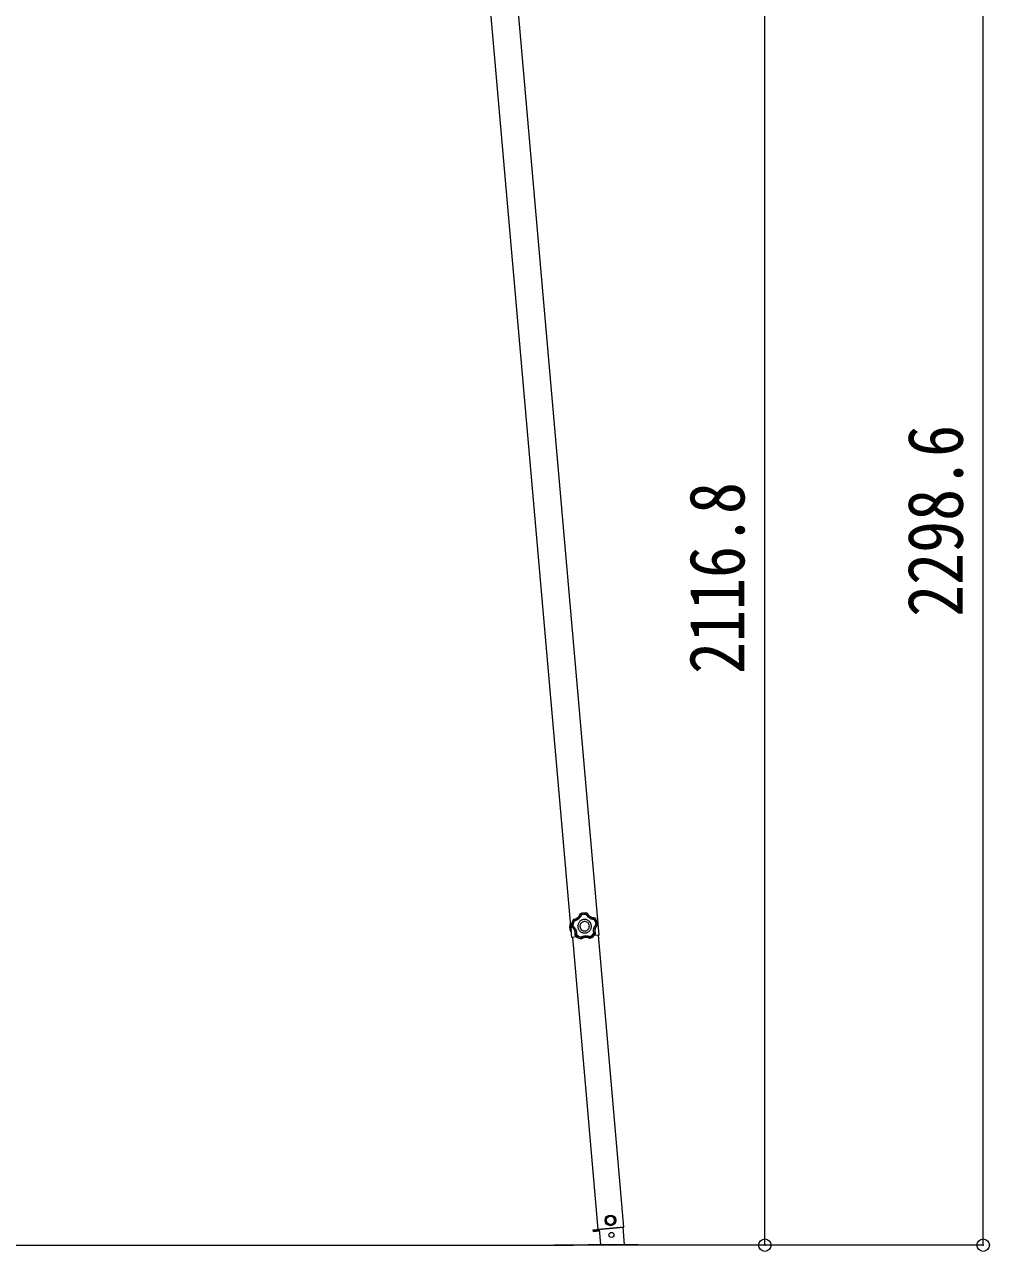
# Model space of a CAD drawing. Units: millimetres at full size. Extents: x -5590 to 5652, y -3902 to 3858.
# Drawn here: x -2298 to -764, y -904 to 1047 of the extents above; entities that cross this region are included whole.
import ezdxf
from ezdxf.enums import TextEntityAlignment as Align

# ---------------------------------------------------------------- set-up
doc = ezdxf.new("R2010")
doc.units = ezdxf.units.MM
doc.header["$LTSCALE"] = 20
doc.header["$PDMODE"] = 32
doc.header["$PDSIZE"] = 20
for name, color, linetype, lineweight in [('0-0_0', 7, 'Continuous', 9), ('0-A_寸法', 6, 'Continuous', 9), ('1-7', 4, 'Continuous', 9)]:
    doc.layers.add(name, color=color, linetype=linetype, lineweight=lineweight)
doc.styles.add('ＭＳ ゴシック', font='')
doc.styles.get('ＭＳ ゴシック').set_extended_font_data('MS Gothic')

msp = doc.modelspace()

# ---------------------------------------------------------------- linework, layer by layer
at = {"layer": '0-0_0'}
msp.add_line((-3434.86, -894.03), (-1425.5, -894.03), dxfattribs=at)
at = {"layer": '0-A_寸法'}
for p, q in [((-774.26, -894.03), (-774.26, 1404.52)), ((-1121.37, -894.03), (-1121.37, 1222.76)), ((-1121.37, -894.03), (-1455.68, -894.03)), ((-774.26, -894.03), (-1425.5, -894.03))]:
    msp.add_line(p, q, dxfattribs=at)
for p in [(-1121.37, -894.03), (-774.26, -894.03)]:
    msp.add_point(p, dxfattribs=at)
at = {"layer": '1-7'}
for p, q in [((-1384.47, -400.8), (-1523.92, 1193.11)), ((-1428.3, -404.63), (-1567.75, 1189.28)), ((-1414.73, -366.96), (-1415.05, -367.3)), ((-1414.73, -366.96), (-1415.05, -367.3)), ((-1414.82, -367.61), (-1415.05, -367.3)), ((-1414.5, -367.27), (-1414.82, -367.61)), ((-1414.5, -367.27), (-1414.82, -367.61)), ((-1414.73, -366.96), (-1414.5, -367.27)), ((-1403.84, -366.53), (-1403.65, -366.19)), ((-1403.48, -366.81), (-1403.84, -366.53)), ((-1403.47, -366.81), (-1403.84, -366.53)), ((-1403.29, -366.47), (-1403.65, -366.19)), ((-1403.29, -366.47), (-1403.65, -366.19)), ((-1403.29, -366.47), (-1403.47, -366.81)), ((-1430.99, -381.89), (-1430.28, -381.84)), ((-1430.99, -381.89), (-1430.54, -388.37)), ((-1430.08, -394.85), (-1430.54, -388.37)), ((-1430.28, -381.84), (-1429.37, -394.8)), ((-1428.77, -387.27), (-1428.4, -387.14)), ((-1428.77, -387.27), (-1428.55, -387.67)), ((-1428.77, -387.27), (-1428.55, -387.67)), ((-1428.19, -387.55), (-1428.55, -387.67)), ((-1428.4, -387.14), (-1428.19, -387.55)), ((-1428.4, -387.14), (-1428.19, -387.55)), ((-1425.7, -376.24), (-1426.08, -376.49)), ((-1425.7, -376.24), (-1426.08, -376.49)), ((-1425.82, -376.77), (-1426.08, -376.49)), ((-1425.44, -376.52), (-1425.82, -376.77)), ((-1425.44, -376.52), (-1425.82, -376.77)), ((-1425.7, -376.24), (-1425.44, -376.52)), ((-1391.72, -374.16), (-1391.49, -373.84)), ((-1391.31, -374.36), (-1391.72, -374.16)), ((-1391.31, -374.36), (-1391.72, -374.16)), ((-1391.08, -374.04), (-1391.49, -373.84)), ((-1391.08, -374.04), (-1391.49, -373.84)), ((-1391.08, -374.04), (-1391.31, -374.36)), ((-1387.46, -384.7), (-1387.3, -384.27)), ((-1387.46, -384.7), (-1387.3, -384.27)), ((-1387.08, -384.77), (-1387.46, -384.7)), ((-1387.3, -384.27), (-1386.92, -384.34)), ((-1387.08, -384.77), (-1386.92, -384.34)), ((-1387.08, -384.77), (-1386.92, -384.34)), ((-1430.08, -394.85), (-1429.37, -394.8)), ((-1419.93, -403.9), (-1428.3, -404.63)), ((-1386.08, -869.33), (-1426.75, -404.49)), ((-1423.34, -400.57), (-1422.99, -400.4)), ((-1423.34, -400.57), (-1423.22, -401.01)), ((-1423.34, -400.57), (-1423.22, -401.01)), ((-1422.87, -400.84), (-1423.22, -401.01)), ((-1422.99, -400.4), (-1422.87, -400.84)), ((-1422.99, -400.4), (-1422.87, -400.84)), ((-1413.8, -406.51), (-1413.35, -406.43)), ((-1413.8, -406.51), (-1413.35, -406.43)), ((-1413.8, -406.9), (-1413.8, -406.51)), ((-1413.8, -406.9), (-1413.35, -406.81)), ((-1413.8, -406.9), (-1413.35, -406.81)), ((-1413.35, -406.43), (-1413.35, -406.81)), ((-1399.52, -405.46), (-1399.06, -405.48)), ((-1399.47, -405.84), (-1399.52, -405.46)), ((-1399.52, -405.46), (-1399.06, -405.48)), ((-1399.47, -405.84), (-1399.02, -405.86)), ((-1399.47, -405.84), (-1399.02, -405.86)), ((-1399.06, -405.48), (-1399.02, -405.86)), ((-1384.47, -400.8), (-1392.83, -401.53)), ((-1390.88, -398.61), (-1390.81, -398.15)), ((-1390.87, -398.61), (-1390.81, -398.15)), ((-1390.5, -398.72), (-1390.87, -398.61)), ((-1390.81, -398.15), (-1390.44, -398.27)), ((-1390.5, -398.72), (-1390.44, -398.27)), ((-1390.5, -398.72), (-1390.44, -398.27)), ((-1345.27, -865.43), (-1385.91, -400.92)), ((-1384.68, -869.17), (-1394.54, -870.04)), ((-1394.54, -870.04), (-1384.68, -869.18)), ((-1394.54, -870.04), (-1394.37, -872.03)), ((-1384.5, -871.17), (-1394.37, -872.03)), ((-1345.27, -865.43), (-1386.11, -869)), ((-1386.1, -869), (-1345.27, -865.43)), ((-1384.7, -868.88), (-1382.59, -893.05)), ((-1344.19, -893.72), (-1346.65, -865.55)), ((-1402.85, -894.03), (-1402.85, -893.03))]:
    msp.add_line(p, q, dxfattribs=at)
for points in [[(-1415.05, -367.3), (-1415.25, -367.94), (-1415.49, -368.56), (-1415.73, -369.1), (-1415.88, -369.4), (-1416.03, -369.7), (-1416.19, -369.99), (-1416.36, -370.28), (-1416.54, -370.57), (-1417.17, -371.46), (-1418.04, -372.46), (-1419.02, -373.38), (-1420.09, -374.18), (-1421.23, -374.87), (-1422.21, -375.33), (-1422.53, -375.46), (-1422.84, -375.57), (-1423.16, -375.68), (-1423.48, -375.78), (-1423.8, -375.88), (-1424.37, -376.02), (-1425.03, -376.14), (-1425.7, -376.24)], [(-1425.44, -376.52), (-1424.78, -376.42), (-1424.13, -376.3), (-1423.55, -376.16), (-1423.23, -376.07), (-1422.91, -375.97), (-1422.6, -375.86), (-1422.29, -375.74), (-1421.99, -375.62), (-1421.49, -375.4), (-1420.9, -375.1), (-1420.33, -374.78), (-1420.02, -374.58), (-1419.75, -374.4), (-1419.48, -374.21), (-1419.21, -374.01), (-1418.95, -373.8), (-1418.45, -373.37), (-1417.52, -372.44), (-1416.69, -371.42), (-1416.16, -370.62), (-1415.83, -370.05), (-1415.53, -369.46), (-1415.26, -368.86), (-1415.02, -368.24), (-1414.82, -367.61)], [(-1414.82, -367.61), (-1414.78, -367.63), (-1414.71, -367.69), (-1414.59, -367.78), (-1414.45, -367.89), (-1414.27, -368.02), (-1414.07, -368.18), (-1413.86, -368.35), (-1413.63, -368.54), (-1413.39, -368.74), (-1413.15, -368.94), (-1413.4, -369.59), (-1413.68, -370.23), (-1413.95, -370.78), (-1414.11, -371.09), (-1414.29, -371.39), (-1414.47, -371.69), (-1414.65, -371.99), (-1414.85, -372.28), (-1415.46, -373.11), (-1416.37, -374.15), (-1417.38, -375.1), (-1417.74, -375.4), (-1418.01, -375.61), (-1418.29, -375.82), (-1418.57, -376.02), (-1418.86, -376.21), (-1419.25, -376.46), (-1419.85, -376.81), (-1420.46, -377.12), (-1421.08, -377.41), (-1421.72, -377.67), (-1422.38, -377.9), (-1423.05, -378.09), (-1423.72, -378.26), (-1424.41, -378.39)], [(-1403.65, -366.19), (-1406.44, -365.82), (-1409.24, -365.83), (-1412.02, -366.21), (-1414.73, -366.96)], [(-1403.65, -366.19), (-1406.44, -365.82), (-1409.24, -365.83), (-1412.02, -366.21), (-1414.73, -366.96)], [(-1403.84, -366.53), (-1406.52, -366.19), (-1409.22, -366.2), (-1411.89, -366.56), (-1414.5, -367.27)], [(-1414.5, -367.27), (-1414.47, -367.31), (-1414.41, -367.38), (-1414.32, -367.49), (-1414.2, -367.63), (-1414.05, -367.8), (-1413.89, -368), (-1413.72, -368.21), (-1413.53, -368.45), (-1413.34, -368.69), (-1413.15, -368.94)], [(-1404.94, -368.37), (-1409.08, -368.2), (-1413.15, -368.94)], [(-1403.84, -366.53), (-1403.86, -366.57), (-1403.91, -366.65), (-1403.99, -366.77), (-1404.09, -366.93), (-1404.2, -367.12), (-1404.34, -367.33), (-1404.48, -367.57), (-1404.63, -367.83), (-1404.79, -368.09), (-1404.94, -368.37)], [(-1403.48, -366.81), (-1403.51, -366.84), (-1403.57, -366.91), (-1403.67, -367.01), (-1403.8, -367.14), (-1403.96, -367.3), (-1404.13, -367.49), (-1404.32, -367.69), (-1404.52, -367.9), (-1404.73, -368.13), (-1404.94, -368.37)], [(-1391.72, -374.16), (-1391.73, -374.2), (-1391.76, -374.29), (-1391.81, -374.43), (-1391.87, -374.6), (-1391.95, -374.81), (-1392.04, -375.04), (-1392.13, -375.3), (-1392.24, -375.58), (-1392.35, -375.87), (-1392.47, -376.16), (-1393.18, -376.12), (-1393.88, -376.05), (-1394.57, -375.95), (-1395.26, -375.81), (-1395.95, -375.64), (-1396.94, -375.32), (-1398.23, -374.79), (-1399.46, -374.14), (-1399.98, -373.82), (-1400.28, -373.62), (-1400.56, -373.42), (-1400.85, -373.21), (-1401.12, -373), (-1401.46, -372.72), (-1401.98, -372.26), (-1402.48, -371.77), (-1402.95, -371.26), (-1403.4, -370.72), (-1403.83, -370.16), (-1404.23, -369.58), (-1404.6, -368.99), (-1404.94, -368.37)], [(-1403.47, -366.81), (-1403.18, -367.41), (-1402.86, -367.99), (-1402.51, -368.55), (-1402.13, -369.1), (-1401.72, -369.62), (-1401.29, -370.12), (-1400.83, -370.59), (-1400.35, -371.04), (-1400.01, -371.32), (-1399.76, -371.53), (-1399.49, -371.73), (-1399.22, -371.92), (-1398.95, -372.11), (-1398.57, -372.34), (-1397.42, -372.96), (-1396.2, -373.46), (-1395.26, -373.75), (-1394.93, -373.83), (-1394.61, -373.9), (-1394.28, -373.97), (-1393.96, -374.02), (-1393.63, -374.07), (-1393.04, -374.13), (-1392.38, -374.16), (-1391.72, -374.16)], [(-1391.49, -373.84), (-1392.17, -373.85), (-1392.84, -373.81), (-1393.42, -373.75), (-1393.75, -373.71), (-1394.08, -373.65), (-1394.41, -373.59), (-1394.74, -373.52), (-1395.07, -373.43), (-1396.11, -373.11), (-1397.33, -372.6), (-1398.51, -371.95), (-1399.6, -371.18), (-1400.61, -370.3), (-1401.35, -369.51), (-1401.57, -369.25), (-1401.78, -368.99), (-1401.98, -368.72), (-1402.17, -368.45), (-1402.36, -368.17), (-1402.67, -367.67), (-1403, -367.08), (-1403.29, -366.47)], [(-1426.09, -376.49), (-1427.3, -379.03), (-1428.16, -381.7), (-1428.65, -384.46), (-1428.77, -387.27)], [(-1426.08, -376.49), (-1427.3, -379.03), (-1428.15, -381.7), (-1428.65, -384.46), (-1428.77, -387.27)], [(-1428.55, -387.67), (-1428.01, -388.07), (-1427.49, -388.49), (-1427.05, -388.88), (-1426.81, -389.11), (-1426.57, -389.35), (-1426.34, -389.59), (-1426.12, -389.85), (-1425.9, -390.1), (-1425.25, -390.97), (-1424.56, -392.11), (-1424, -393.33), (-1423.56, -394.6), (-1423.26, -395.89), (-1423.13, -396.97), (-1423.1, -397.31), (-1423.09, -397.64), (-1423.08, -397.98), (-1423.09, -398.32), (-1423.1, -398.65), (-1423.14, -399.24), (-1423.22, -399.9), (-1423.34, -400.57)], [(-1425.82, -376.77), (-1426.97, -379.22), (-1427.79, -381.79), (-1428.27, -384.44), (-1428.4, -387.14)], [(-1428.4, -387.14), (-1428.36, -387.13), (-1428.27, -387.09), (-1428.14, -387.04), (-1427.97, -386.97), (-1427.76, -386.88), (-1427.53, -386.79), (-1427.27, -386.69), (-1426.99, -386.59), (-1426.7, -386.48), (-1426.4, -386.37)], [(-1428.19, -387.55), (-1428.15, -387.52), (-1428.07, -387.47), (-1427.96, -387.39), (-1427.8, -387.28), (-1427.62, -387.16), (-1427.41, -387.02), (-1427.18, -386.87), (-1426.93, -386.71), (-1426.67, -386.54), (-1426.4, -386.37), (-1425.86, -386.81), (-1425.34, -387.27), (-1424.9, -387.71), (-1424.66, -387.96), (-1424.42, -388.21), (-1424.19, -388.48), (-1423.97, -388.75), (-1423.75, -389.02), (-1423.15, -389.87), (-1422.44, -391.05), (-1421.85, -392.3), (-1421.68, -392.73), (-1421.56, -393.06), (-1421.45, -393.39), (-1421.35, -393.72), (-1421.25, -394.05), (-1421.14, -394.5), (-1420.99, -395.17), (-1420.88, -395.85), (-1420.8, -396.54), (-1420.75, -397.22), (-1420.74, -397.92), (-1420.75, -398.62), (-1420.81, -399.31), (-1420.89, -400.01)], [(-1422.99, -400.4), (-1422.88, -399.75), (-1422.8, -399.09), (-1422.75, -398.5), (-1422.74, -398.17), (-1422.74, -397.83), (-1422.74, -397.5), (-1422.76, -397.17), (-1422.78, -396.84), (-1422.84, -396.3), (-1422.94, -395.65), (-1423.07, -395.01), (-1423.16, -394.66), (-1423.25, -394.34), (-1423.35, -394.02), (-1423.46, -393.71), (-1423.57, -393.4), (-1423.82, -392.78), (-1424.42, -391.61), (-1425.14, -390.51), (-1425.73, -389.76), (-1426.18, -389.26), (-1426.64, -388.8), (-1427.14, -388.35), (-1427.65, -387.94), (-1428.19, -387.55)], [(-1425.82, -376.77), (-1425.81, -376.78), (-1425.79, -376.8), (-1425.77, -376.83), (-1425.74, -376.87), (-1425.7, -376.91), (-1425.66, -376.96), (-1425.61, -377.02), (-1425.56, -377.08), (-1425.5, -377.16), (-1425.43, -377.23), (-1425.35, -377.33), (-1425.2, -377.51), (-1425.03, -377.7), (-1424.89, -377.86), (-1424.8, -377.96), (-1424.7, -378.07), (-1424.61, -378.18), (-1424.51, -378.29), (-1424.41, -378.39), (-1425.85, -382.27), (-1426.4, -386.37)], [(-1425.44, -376.52), (-1425.43, -376.53), (-1425.42, -376.55), (-1425.4, -376.58), (-1425.38, -376.62), (-1425.36, -376.67), (-1425.33, -376.73), (-1425.29, -376.8), (-1425.25, -376.88), (-1425.21, -376.96), (-1425.16, -377.05), (-1425.1, -377.16), (-1424.99, -377.36), (-1424.87, -377.59), (-1424.77, -377.77), (-1424.7, -377.89), (-1424.63, -378.02), (-1424.56, -378.14), (-1424.48, -378.27), (-1424.41, -378.39)], [(-1397.01, -386.03), (-1397.14, -384.93), (-1397.38, -383.87), (-1397.72, -382.86), (-1398.15, -381.89), (-1398.67, -380.98), (-1399.27, -380.13), (-1399.95, -379.35), (-1400.69, -378.63), (-1401.51, -377.99), (-1402.38, -377.43), (-1403.31, -376.95), (-1404.28, -376.56), (-1405.29, -376.27), (-1406.35, -376.08), (-1407.43, -375.99), (-1408.53, -376.01), (-1409.63, -376.14), (-1410.69, -376.38), (-1411.7, -376.72), (-1412.66, -377.15), (-1413.57, -377.67), (-1414.42, -378.27), (-1415.21, -378.95), (-1415.93, -379.7), (-1416.57, -380.51), (-1417.13, -381.38), (-1417.61, -382.31), (-1417.99, -383.28), (-1418.29, -384.29), (-1418.48, -385.35), (-1418.57, -386.43), (-1418.55, -387.53), (-1418.41, -388.63), (-1418.18, -389.69), (-1417.84, -390.7), (-1417.41, -391.66), (-1416.89, -392.57), (-1416.29, -393.42), (-1415.61, -394.21)], [(-1415.61, -394.21), (-1414.86, -394.93), (-1414.05, -395.57), (-1413.17, -396.13), (-1412.25, -396.61), (-1411.28, -397), (-1410.26, -397.29), (-1409.21, -397.48), (-1408.13, -397.57), (-1407.02, -397.55), (-1405.93, -397.42), (-1404.87, -397.18), (-1403.86, -396.84), (-1402.89, -396.41), (-1401.98, -395.89), (-1401.13, -395.29), (-1400.35, -394.61), (-1399.63, -393.86), (-1398.99, -393.05), (-1398.43, -392.18), (-1397.95, -391.25), (-1397.56, -390.28), (-1397.27, -389.26), (-1397.08, -388.21), (-1396.99, -387.13), (-1397.01, -386.03)], [(-1390.81, -398.15), (-1390.86, -398.15), (-1390.95, -398.15), (-1391.1, -398.15), (-1391.28, -398.14), (-1391.5, -398.13), (-1391.75, -398.12), (-1392.03, -398.11), (-1392.33, -398.1), (-1392.63, -398.08), (-1392.95, -398.05), (-1393.13, -397.37), (-1393.28, -396.68), (-1393.4, -395.99), (-1393.48, -395.29), (-1393.53, -394.59), (-1393.54, -393.54), (-1393.43, -392.16), (-1393.19, -390.78), (-1393.05, -390.19), (-1392.95, -389.85), (-1392.85, -389.51), (-1392.73, -389.18), (-1392.62, -388.85), (-1392.46, -388.44), (-1392.18, -387.81), (-1391.87, -387.18), (-1391.53, -386.57), (-1391.16, -385.98), (-1390.76, -385.4), (-1390.33, -384.84), (-1389.87, -384.3), (-1389.39, -383.78)], [(-1391.31, -374.36), (-1391.33, -374.4), (-1391.38, -374.48), (-1391.45, -374.6), (-1391.55, -374.76), (-1391.67, -374.95), (-1391.81, -375.16), (-1391.96, -375.39), (-1392.12, -375.64), (-1392.29, -375.9), (-1392.47, -376.16)], [(-1389.39, -383.78), (-1390.51, -379.8), (-1392.47, -376.16)], [(-1387.46, -384.7), (-1387.94, -385.16), (-1388.39, -385.65), (-1388.82, -386.15), (-1389.22, -386.69), (-1389.59, -387.24), (-1389.93, -387.8), (-1390.23, -388.38), (-1390.51, -388.98), (-1390.68, -389.39), (-1390.79, -389.69), (-1390.9, -390.01), (-1391, -390.32), (-1391.09, -390.64), (-1391.2, -391.07), (-1391.44, -392.36), (-1391.54, -393.67), (-1391.52, -394.66), (-1391.49, -394.99), (-1391.46, -395.32), (-1391.42, -395.65), (-1391.37, -395.98), (-1391.31, -396.31), (-1391.19, -396.88), (-1391.02, -397.52), (-1390.81, -398.15)], [(-1387.3, -384.27), (-1387.81, -381.61), (-1388.65, -379.05), (-1389.82, -376.62), (-1391.31, -374.36)], [(-1390.44, -398.27), (-1390.65, -397.63), (-1390.83, -396.98), (-1390.95, -396.41), (-1391.01, -396.08), (-1391.06, -395.75), (-1391.1, -395.41), (-1391.14, -395.08), (-1391.16, -394.74), (-1391.17, -393.65), (-1391.06, -392.33), (-1390.81, -391.01), (-1390.41, -389.73), (-1389.89, -388.51), (-1389.37, -387.56), (-1389.19, -387.27), (-1389.01, -386.99), (-1388.81, -386.71), (-1388.61, -386.44), (-1388.41, -386.18), (-1388.03, -385.73), (-1387.57, -385.24), (-1387.08, -384.77)], [(-1386.92, -384.34), (-1387.43, -381.57), (-1388.31, -378.91), (-1389.53, -376.39), (-1391.08, -374.04)], [(-1386.92, -384.34), (-1387.43, -381.57), (-1388.31, -378.91), (-1389.53, -376.39), (-1391.08, -374.04)], [(-1387.3, -384.27), (-1387.34, -384.26), (-1387.44, -384.24), (-1387.58, -384.2), (-1387.76, -384.15), (-1387.97, -384.1), (-1388.22, -384.04), (-1388.49, -383.98), (-1388.78, -383.91), (-1389.08, -383.85), (-1389.39, -383.78)], [(-1387.46, -384.7), (-1387.5, -384.68), (-1387.58, -384.64), (-1387.71, -384.57), (-1387.88, -384.49), (-1388.08, -384.39), (-1388.3, -384.28), (-1388.55, -384.17), (-1388.82, -384.04), (-1389.1, -383.91), (-1389.39, -383.78)], [(-1423.22, -401.01), (-1421.18, -402.95), (-1418.91, -404.59), (-1416.44, -405.91), (-1413.8, -406.9)], [(-1423.22, -401.01), (-1421.18, -402.95), (-1418.91, -404.59), (-1416.44, -405.91), (-1413.8, -406.9)], [(-1422.99, -400.4), (-1422.95, -400.39), (-1422.86, -400.38), (-1422.72, -400.36), (-1422.53, -400.33), (-1422.32, -400.29), (-1422.07, -400.24), (-1421.8, -400.19), (-1421.5, -400.14), (-1421.2, -400.07), (-1420.89, -400.01)], [(-1422.87, -400.84), (-1422.83, -400.83), (-1422.74, -400.79), (-1422.6, -400.74), (-1422.43, -400.67), (-1422.23, -400.58), (-1421.99, -400.49), (-1421.74, -400.38), (-1421.46, -400.26), (-1421.18, -400.14), (-1420.89, -400.01)], [(-1422.87, -400.84), (-1420.9, -402.7), (-1418.71, -404.27), (-1416.34, -405.55), (-1413.8, -406.51)], [(-1420.89, -400.01), (-1417.65, -402.57), (-1413.92, -404.36)], [(-1413.35, -406.43), (-1413.36, -406.38), (-1413.39, -406.29), (-1413.43, -406.16), (-1413.49, -405.98), (-1413.55, -405.77), (-1413.62, -405.52), (-1413.69, -405.26), (-1413.77, -404.97), (-1413.84, -404.67), (-1413.92, -404.36), (-1413.33, -403.98), (-1412.72, -403.63), (-1412.1, -403.3), (-1411.46, -403.01), (-1410.8, -402.75), (-1409.81, -402.41), (-1408.46, -402.09), (-1407.08, -401.89), (-1406.47, -401.84), (-1406.12, -401.83), (-1405.76, -401.82), (-1405.41, -401.83), (-1405.06, -401.84), (-1404.63, -401.86), (-1403.93, -401.93), (-1403.24, -402.03), (-1402.56, -402.17), (-1401.88, -402.34), (-1401.2, -402.54), (-1400.54, -402.77), (-1399.89, -403.04), (-1399.25, -403.34)], [(-1413.8, -406.51), (-1413.81, -406.46), (-1413.81, -406.37), (-1413.83, -406.22), (-1413.84, -406.04), (-1413.85, -405.82), (-1413.87, -405.56), (-1413.88, -405.29), (-1413.9, -404.99), (-1413.91, -404.68), (-1413.92, -404.36)], [(-1399.52, -405.46), (-1400.11, -405.15), (-1400.71, -404.87), (-1401.33, -404.62), (-1401.95, -404.4), (-1402.59, -404.22), (-1403.24, -404.07), (-1403.88, -403.96), (-1404.54, -403.88), (-1404.97, -403.85), (-1405.3, -403.83), (-1405.63, -403.83), (-1405.96, -403.83), (-1406.3, -403.84), (-1406.74, -403.87), (-1408.04, -404.04), (-1409.31, -404.36), (-1410.25, -404.68), (-1410.56, -404.8), (-1410.86, -404.94), (-1411.16, -405.08), (-1411.46, -405.22), (-1411.75, -405.38), (-1412.26, -405.67), (-1412.81, -406.04), (-1413.35, -406.43)], [(-1413.35, -406.81), (-1412.8, -406.42), (-1412.24, -406.05), (-1411.74, -405.75), (-1411.44, -405.6), (-1411.14, -405.45), (-1410.84, -405.3), (-1410.53, -405.17), (-1410.21, -405.04), (-1409.19, -404.7), (-1407.89, -404.39), (-1406.56, -404.23), (-1405.22, -404.2), (-1403.89, -404.32), (-1402.83, -404.53), (-1402.5, -404.61), (-1402.18, -404.7), (-1401.85, -404.8), (-1401.54, -404.9), (-1401.22, -405.02), (-1400.68, -405.24), (-1400.07, -405.52), (-1399.47, -405.84)], [(-1399.52, -405.46), (-1399.52, -405.42), (-1399.5, -405.32), (-1399.48, -405.18), (-1399.45, -405), (-1399.42, -404.78), (-1399.39, -404.53), (-1399.35, -404.26), (-1399.32, -403.96), (-1399.28, -403.65), (-1399.25, -403.34)], [(-1399.25, -403.34), (-1395.8, -401.05), (-1392.95, -398.05)], [(-1399.06, -405.48), (-1399.07, -405.43), (-1399.07, -405.34), (-1399.08, -405.19), (-1399.1, -405.01), (-1399.11, -404.79), (-1399.13, -404.53), (-1399.16, -404.26), (-1399.18, -403.96), (-1399.21, -403.65), (-1399.25, -403.34)], [(-1399.06, -405.48), (-1396.69, -404.18), (-1394.52, -402.58), (-1392.57, -400.72), (-1390.88, -398.61)], [(-1399.02, -405.86), (-1396.54, -404.52), (-1394.28, -402.87), (-1392.26, -400.93), (-1390.5, -398.72)], [(-1399.02, -405.86), (-1396.54, -404.52), (-1394.28, -402.87), (-1392.26, -400.92), (-1390.5, -398.72)], [(-1390.88, -398.61), (-1390.92, -398.6), (-1391.01, -398.57), (-1391.15, -398.54), (-1391.33, -398.49), (-1391.55, -398.44), (-1391.79, -398.38), (-1392.06, -398.3), (-1392.35, -398.23), (-1392.65, -398.14), (-1392.95, -398.05)], [(-1394.54, -870.04), (-1394.37, -872.03), (-1384.51, -871.17)], [(-1402.85, -893.03), (-1322.86, -893.03), (-1322.86, -894.03)]]:
    msp.add_lwpolyline(points, dxfattribs=at)
for points in [[(-1400.29, -386.25), (-1400.55, -384.76), (-1401.09, -383.38), (-1401.86, -382.16), (-1402.86, -381.12), (-1404.03, -380.28), (-1405.35, -379.68), (-1406.78, -379.34), (-1408.3, -379.29), (-1409.8, -379.55), (-1411.17, -380.09), (-1412.4, -380.86), (-1413.44, -381.86), (-1414.28, -383.03), (-1414.88, -384.35), (-1415.22, -385.78), (-1415.26, -387.3), (-1415, -388.8), (-1414.47, -390.17), (-1413.69, -391.4), (-1412.7, -392.44), (-1411.53, -393.28), (-1410.21, -393.88), (-1408.77, -394.22), (-1407.25, -394.26), (-1405.76, -394.01), (-1404.38, -393.47), (-1403.16, -392.69), (-1402.12, -391.7), (-1401.28, -390.53), (-1400.68, -389.21), (-1400.34, -387.77)], [(-1367.45, -847.11), (-1373.6, -851.42), (-1372.94, -858.89), (-1366.14, -862.07), (-1359.99, -857.76), (-1360.65, -850.28)]]:
    msp.add_lwpolyline(points, close=True, dxfattribs=at)
for centre, radius in [((-1366.79, -854.59), 8.5), ((-1366.79, -854.59), 7.7), ((-1366.79, -854.59), 6.5), ((-1365.15, -877.81), 4)]:
    msp.add_circle(centre, radius, dxfattribs=at)
msp.add_arc((-1411.67, -387.05), 20, 165.03443, 202.96557, dxfattribs=at)

# ---------------------------------------------------------------- texts
at = {"layer": '0-A_寸法', "color": 7, "style": 'ＭＳ ゴシック', "width": 0.85}
for s, p in [('2298.6', (-780.26, 105.25)), ('2116.8', (-1127.37, 14.36))]:
    msp.add_text(s, height=87.98, rotation=90, dxfattribs=at).set_placement(p, align=Align.BOTTOM_LEFT)

doc.saveas('drawing.dxf')
